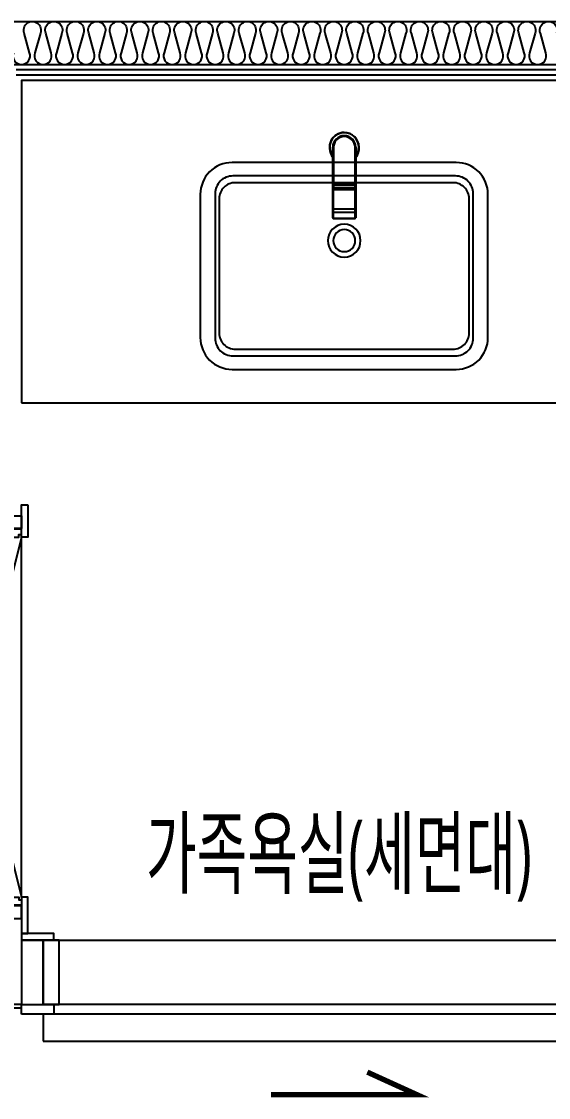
# Model space of a CAD drawing. Header units: millimetres. Extents: x -33000 to 294000, y 0 to 42408.
# Drawn here: x 232291 to 233271, y 16122 to 18125 of the extents above; entities that cross this region are included whole.
import ezdxf
from ezdxf.enums import TextEntityAlignment as Align

# ---------------------------------------------------------------- set-up
doc = ezdxf.new("R2010")
doc.units = ezdxf.units.MM
doc.header["$LTSCALE"] = 50
doc.linetypes.add('DASHDOTX2', pattern=[2, 1, -0.5, 0, -0.5])
doc.layers.add('arch', color=8, linetype='Continuous')
doc.layers.add('실명', color=9, linetype='Continuous')
doc.styles.add('FORTELINE', font='malgun.ttf')

# ---------------------------------------------------------------- blocks, each defined once
blk = doc.blocks.new('*U278')
blk.add_lwpolyline([(-257.8, 0), (-257.8, -6), (3132.2, -6), (3132.2, 0)], close=True)
blk = doc.blocks.new('*U274')
at = {"linetype": 'Continuous', "ltscale": 4}
for points in [[(-12, 770), (-12, 710), (0, 710), (0, 770)], [(0, 726), (160, 726), (160, 750), (0, 750)], [(170, 750), (160, 750), (160, 725), (120, 725), (120, 720), (170, 720)], [(130, 720), (130, 710), (5, 710), (5, 715), (0, 715), (0, 725), (119, 725), (119, 720)], [(860, 30), (170, 30), (170, 70), (860, 70)], [(-12, -28), (-12, 40), (0, 40), (0, -28)], [(130, 30), (130, 40), (5, 40), (5, 35), (0, 35), (0, 25), (119, 25), (119, 30)], [(0, 24), (160, 24), (160, 0), (0, 0)], [(170, 0), (160, 0), (160, 25), (120, 25), (120, 30), (170, 30)]]:
    blk.add_lwpolyline(points, close=True, dxfattribs=at)
blk.add_lwpolyline([(170, 30), (170, 720), (0, 40), (0, 710)], close=True)
for points in [[(170, 30), (130, 30), (130, 40), (118, 40), (118, 710), (130, 710), (130, 720), (170, 720), (170, 30)], [(130, 710), (130, 40)]]:
    blk.add_lwpolyline(points)
at = {"linetype": 'DASHDOTX2', "ltscale": 5}
blk.add_arc((170, 30), 690, 0, 90, dxfattribs=at)

msp = doc.modelspace()

# ---------------------------------------------------------------- linework, layer by layer
at = {"layer": 'arch', "ltscale": 25}
for p, q in [((228851.2, 18124.6), (237076.2, 18124.6)), ((228761.2, 18044.6), (233501.2, 18044.6)), ((233501.2, 18034.6), (232281.2, 18034.6)), ((233501.2, 18024.6), (232281.2, 18024.6)), ((232870, 17890.5), (232869.9, 17890.5)), ((232869.9, 17775), (232869.9, 17890.5)), ((232870.4, 17822.1), (232870.4, 17890.5)), ((232871.4, 17890.5), (232871.4, 17822.1)), ((232911.4, 17822.1), (232911.4, 17890.5)), ((232912.4, 17890.5), (232912.4, 17822.1)), ((232912.9, 17890.5), (232912.9, 17775)), ((232917.9, 17898.3), (232917.9, 17897.8)), ((232870.4, 17822.1), (232870.4, 17818.6)), ((232870.4, 17822.1), (232871.4, 17822.1)), ((232870.4, 17816.2), (232870.4, 17818.6)), ((232870.4, 17814.3), (232870.4, 17816.2)), ((232870.9, 17812.8), (232870.9, 17775)), ((232871.4, 17822.1), (232911.4, 17822.1)), ((232871.4, 17822.1), (232871.4, 17819.2)), ((232911.4, 17819.2), (232871.4, 17819.2)), ((232871.4, 17819.2), (232871.4, 17816.8)), ((232873.4, 17815.2), (232909.4, 17815.2)), ((232873.4, 17813.8), (232873.4, 17815.2)), ((232873.4, 17813.8), (232873.4, 17811.9)), ((232909.4, 17813.8), (232873.4, 17813.8)), ((232873.4, 17811.7), (232873.4, 17811.9)), ((232873.4, 17811.9), (232909.4, 17811.9)), ((232873.4, 17811.7), (232909.4, 17811.7)), ((232909.4, 17813.8), (232909.4, 17815.2)), ((232909.4, 17811.9), (232909.4, 17813.8)), ((232909.4, 17811.7), (232909.4, 17811.9)), ((232911.4, 17822.1), (232912.4, 17822.1)), ((232911.4, 17822.1), (232911.4, 17819.2)), ((232911.4, 17816.8), (232911.4, 17819.2)), ((232911.9, 17775), (232911.9, 17812.8)), ((232912.4, 17822.1), (232912.4, 17818.6)), ((232912.4, 17818.6), (232912.4, 17816.2)), ((232912.4, 17816.2), (232912.4, 17814.3)), ((232869.9, 17770.2), (232869.9, 17775)), ((232870.9, 17775), (232869.9, 17775)), ((232869.9, 17759.1), (232869.9, 17770.2)), ((232870.9, 17775), (232870.9, 17769.3)), ((232911.9, 17775), (232870.9, 17775)), ((232870.9, 17769.3), (232870.9, 17758.2)), ((232911.9, 17769.3), (232870.9, 17769.3)), ((232912.9, 17775), (232911.9, 17775)), ((232911.9, 17769.3), (232911.9, 17775)), ((232911.9, 17758.2), (232911.9, 17769.3)), ((232912.9, 17775), (232912.9, 17770.2)), ((232912.9, 17770.2), (232912.9, 17759.1)), ((232870.9, 17758.1), (232870.9, 17758.2)), ((232870.9, 17758.2), (232911.9, 17758.2)), ((232911.9, 17758.1), (232870.9, 17758.1)), ((232911.9, 17758.1), (232911.9, 17758.2))]:
    msp.add_line(p, q, dxfattribs=at)
msp.add_lwpolyline([(232276.2, 18066.3, 0.524856), (232291.2, 18044.6, 0.524856), (232306.2, 18066.3), (232296.2, 18102.9, -1.449198), (232326.2, 18102.9), (232316.2, 18066.3, 0.524856), (232331.2, 18044.6, 0.524856), (232346.2, 18066.3), (232336.2, 18102.9, -1.449198), (232366.2, 18102.9), (232356.2, 18066.3, 0.524856), (232371.2, 18044.6, 0.524856), (232386.2, 18066.3), (232376.2, 18102.9, -1.449198), (232406.2, 18102.9), (232396.2, 18066.3, 0.524856), (232411.2, 18044.6, 0.524856), (232426.2, 18066.3), (232416.2, 18102.9, -1.449198), (232446.2, 18102.9), (232436.2, 18066.3, 0.524856), (232451.2, 18044.6, 0.524856), (232466.2, 18066.3), (232456.2, 18102.9, -1.449198), (232486.2, 18102.9), (232476.2, 18066.3, 0.524856), (232491.2, 18044.6, 0.524856), (232506.2, 18066.3), (232496.2, 18102.9, -1.449198), (232526.2, 18102.9), (232516.2, 18066.3, 0.524856), (232531.2, 18044.6, 0.524856), (232546.2, 18066.3), (232536.2, 18102.9, -1.449198), (232566.2, 18102.9), (232556.2, 18066.3, 0.524856), (232571.2, 18044.6, 0.524856), (232586.2, 18066.3), (232576.2, 18102.9, -1.449198), (232606.2, 18102.9), (232596.2, 18066.3, 0.524856), (232611.2, 18044.6, 0.524856), (232626.2, 18066.3), (232616.2, 18102.9, -1.449198), (232646.2, 18102.9), (232636.2, 18066.3, 0.524856), (232651.2, 18044.6, 0.524856), (232666.2, 18066.3), (232656.2, 18102.9, -1.449198), (232686.2, 18102.9), (232676.2, 18066.3, 0.524856), (232691.2, 18044.6, 0.524856), (232706.2, 18066.3), (232696.2, 18102.9, -1.449198), (232726.2, 18102.9), (232716.2, 18066.3, 0.524856), (232731.2, 18044.6, 0.524856), (232746.2, 18066.3), (232736.2, 18102.9, -1.449198), (232766.2, 18102.9), (232756.2, 18066.3, 0.524856), (232771.2, 18044.6, 0.524856), (232786.2, 18066.3), (232776.2, 18102.9, -1.449198), (232806.2, 18102.9), (232796.2, 18066.3, 0.524856), (232811.2, 18044.6, 0.524856), (232826.2, 18066.3), (232816.2, 18102.9, -1.449198), (232846.2, 18102.9), (232836.2, 18066.3, 0.524856), (232851.2, 18044.6, 0.524856), (232866.2, 18066.3), (232856.2, 18102.9, -1.449198), (232886.2, 18102.9), (232876.2, 18066.3, 0.524856), (232891.2, 18044.6, 0.524856), (232906.2, 18066.3), (232896.2, 18102.9, -1.449198), (232926.2, 18102.9), (232916.2, 18066.3, 0.524856), (232931.2, 18044.6, 0.524856), (232946.2, 18066.3), (232936.2, 18102.9, -1.449198), (232966.2, 18102.9), (232956.2, 18066.3, 0.524856), (232971.2, 18044.6, 0.524856), (232986.2, 18066.3), (232976.2, 18102.9, -1.449198), (233006.2, 18102.9), (232996.2, 18066.3, 0.524856), (233011.2, 18044.6, 0.524856), (233026.2, 18066.3), (233016.2, 18102.9, -1.449198), (233046.2, 18102.9), (233036.2, 18066.3, 0.524856), (233051.2, 18044.6, 0.524856), (233066.2, 18066.3), (233056.2, 18102.9, -1.449198), (233086.2, 18102.9), (233076.2, 18066.3, 0.524856), (233091.2, 18044.6, 0.524856), (233106.2, 18066.3), (233096.2, 18102.9, -1.449198), (233126.2, 18102.9), (233116.2, 18066.3, 0.524856), (233131.2, 18044.6, 0.524856), (233146.2, 18066.3), (233136.2, 18102.9, -1.449198), (233166.2, 18102.9), (233156.2, 18066.3, 0.524856), (233171.2, 18044.6, 0.524856), (233186.2, 18066.3), (233176.2, 18102.9, -1.449198), (233206.2, 18102.9), (233196.2, 18066.3, 0.524856), (233211.2, 18044.6, 0.524856), (233226.2, 18066.3), (233216.2, 18102.9, -1.449198), (233246.2, 18102.9), (233236.2, 18066.3, 0.524856), (233251.2, 18044.6, 0.524856), (233266.2, 18066.3), (233256.2, 18102.9, -1.449198), (233286.2, 18102.9)], format="xyb", dxfattribs=at)
at = {"layer": 'arch', "ltscale": 25, "elevation": 0}
for points in [[(232291.2, 17414.6), (233491.2, 17414.6), (233491.2, 18014.6), (232291.2, 18014.6)], [(232331.2, 16414.6), (232291.2, 16414.6), (232291.2, 16294.6), (232331.2, 16294.6)], [(232331.2, 16226.6), (233451.2, 16226.6), (233451.2, 16276.6), (232331.2, 16276.6)]]:
    msp.add_lwpolyline(points, close=True, dxfattribs=at)
for points in [[(232682.7, 17477.1), (233099.7, 17477.1, 0.414214), (233158.7, 17536.1), (233158.7, 17803.1, 0.414214), (233099.7, 17862.1), (232682.7, 17862.1, 0.414214), (232623.7, 17803.1), (232623.7, 17536.1, 0.414214)], [(232684.2, 17502.1), (233098.2, 17502.1, 0.414214), (233131.2, 17535.1), (233131.2, 17804.1, 0.414214), (233098.2, 17837.1), (232684.2, 17837.1, 0.414214), (232651.2, 17804.1), (232651.2, 17535.1, 0.414214)], [(232688.7, 17514.6), (233093.7, 17514.6, 0.414214), (233123.7, 17544.6), (233123.7, 17794.6, 0.414214), (233093.7, 17824.6), (232688.7, 17824.6, 0.414214), (232658.7, 17794.6), (232658.7, 17544.6, 0.414214)]]:
    msp.add_lwpolyline(points, format="xyb", close=True, dxfattribs=at)
at = {"layer": 'arch', "ltscale": 25}
for points in [[(232291.2, 16426.6), (232291.2, 16414.6), (232351.2, 16414.6), (232351.2, 16426.6)], [(232331.2, 16414.6), (232331.2, 16294.6), (232361.2, 16294.6), (232361.2, 16414.6)], [(232331.2, 16414.6), (233451.2, 16414.6), (233451.2, 16294.6), (232331.2, 16294.6)], [(232291.2, 16276.6), (232291.2, 16294.6), (232351.2, 16294.6), (232351.2, 16276.6)]]:
    msp.add_lwpolyline(points, close=True, dxfattribs=at)
at = {"layer": 'arch', "ltscale": 25, "const_width": 10, "elevation": 0}
msp.add_lwpolyline([(232755.4, 16126.6), (233027, 16126.6), (232934.3, 16168.8)], dxfattribs=at)
at = {"layer": 'arch', "ltscale": 25}
for centre, radius, start, end in [((232891.4, 17890.5), 27.5, 90, 218.5706), ((232891.4, 17890.5), 27, 90, 217.2206), ((232891.4, 17890.5), 21.5, 0, 180), ((232891.4, 17890.5), 21, 0, 180), ((232891.4, 17890.5), 20, 0, 180), ((232891.4, 17890.5), 27.5, 0, 90), ((232891.4, 17890.5), 27, 0, 90), ((232891.5, 17888.7), 27.5, 181.3012, 218.2367), ((232891.5, 17888.7), 27.5, 321.0962, 5.0586), ((232891.4, 17890.5), 27, 322.7738, 0), ((232891.4, 17890.5), 27.5, 321.4237, 0), ((232891.4, 17716.7), 30.5, 90, 270), ((232891.4, 17716.7), 30.5, 270, 90), ((232891.4, 17716.7), 20.5, 90, 270), ((232891.4, 17716.7), 20.5, 270, 90)]:
    msp.add_arc(centre, radius, start, end, dxfattribs=at)
for centre, major_axis, ratio, start_param, end_param in [((232871.4, 17818.6), (-1, 0), 0.594178, 4.712389, 6.283185), ((232871.4, 17816.2), (-1, 0), 0.594178, 4.712389, 6.283185), ((232873.4, 17816.2), (3, 0), 0.792599, 3.141593, 4.712389), ((232873.4, 17814.3), (3, 0), 0.792599, 3.141593, 4.712389), ((232873.4, 17816.8), (2, 0), 0.805877, 3.141593, 4.712389), ((232909.4, 17816.8), (2, 0), 0.805877, 4.712389, 6.283185), ((232909.4, 17816.2), (3, 0), 0.792599, 4.712389, 6.283185), ((232909.4, 17814.3), (3, 0), 0.792599, 4.712389, 6.283185), ((232911.4, 17818.6), (-1, 0), 0.594178, 3.141593, 4.712389), ((232911.4, 17816.2), (-1, 0), 0.594178, 3.141593, 4.712389), ((232870.9, 17770.2), (1, 0), 0.885427, 3.141593, 4.712389), ((232911.9, 17770.2), (1, 0), 0.885427, 4.712389, 6.283185), ((232870.9, 17759.1), (1, 0), 0.984808, 3.141593, 4.712389), ((232870.9, 17759.1), (1, 0), 0.885427, 3.141593, 4.712389), ((232911.9, 17759.1), (1, 0), 0.984808, 4.712389, 6.283185), ((232911.9, 17759.1), (1, 0), 0.885427, 4.712389, 6.283185)]:
    msp.add_ellipse(centre, major_axis=major_axis, ratio=ratio, start_param=start_param, end_param=end_param, dxfattribs=at)
for points in [[(232917.9, 17898.3), (232917.8, 17898.3), (232917.8, 17898.3), (232917.7, 17898.2)], [(232918.7, 17884.4), (232918.7, 17884.5), (232918.7, 17884.6), (232918.7, 17884.6)]]:
    msp.add_open_spline(points, degree=3, dxfattribs=at)
for points, knots in [([(232918.1, 17882.1), (232918.2, 17882.3), (232918.3, 17882.5), (232918.5, 17883), (232918.6, 17883.3), (232918.6, 17883.6), (232918.6, 17883.7), (232918.6, 17883.7), (232918.7, 17883.8), (232918.7, 17883.9), (232918.7, 17884.2), (232918.7, 17884.3), (232918.7, 17884.4)], [0, 0, 0, 0, 0.282768, 0.282768, 0.641384, 0.641384, 0.686211, 0.686211, 0.731038, 0.820692, 0.820692, 1, 1, 1, 1]), ([(232870.4, 17814.3), (232870.4, 17814.1), (232870.4, 17813.8), (232870.6, 17813.3), (232870.9, 17812.8), (232871.3, 17812.4), (232871.8, 17812), (232872.4, 17811.8), (232872.9, 17811.7), (232873.3, 17811.7), (232873.4, 17811.7)], [0, 0, 0, 0, 0.094284, 0.229492, 0.364473, 0.500943, 0.639931, 0.781485, 0.925041, 1, 1, 1, 1]), ([(232909.4, 17811.7), (232909.5, 17811.7), (232909.9, 17811.7), (232910.4, 17811.8), (232911.1, 17812.1), (232911.6, 17812.5), (232912, 17812.9), (232912.3, 17813.5), (232912.4, 17814), (232912.4, 17814.2), (232912.4, 17814.3)], [0, 0, 0, 0, 0.085665, 0.23174, 0.378994, 0.526676, 0.673487, 0.817717, 0.958286, 1, 1, 1, 1])]:
    msp.add_open_spline(points, degree=3, knots=knots, dxfattribs=at)

# ---------------------------------------------------------------- block references
at = {"layer": 'arch', "ltscale": 25, "xscale": -1}
msp.add_blockref('*U274', (232291.2, 16454.6), dxfattribs=at)
at = {"layer": 'arch', "ltscale": 25}
msp.add_blockref('*U278', (229159, 16294.6), dxfattribs=at)

# ---------------------------------------------------------------- texts
at = {"layer": '실명', "ltscale": 25, "style": 'FORTELINE', "width": 0.6}
msp.add_text('가족욕실(세면대)', height=125, dxfattribs=at).set_placement((232881.4, 16576.5, 0), align=Align.MIDDLE_CENTER)

doc.saveas('drawing.dxf')
